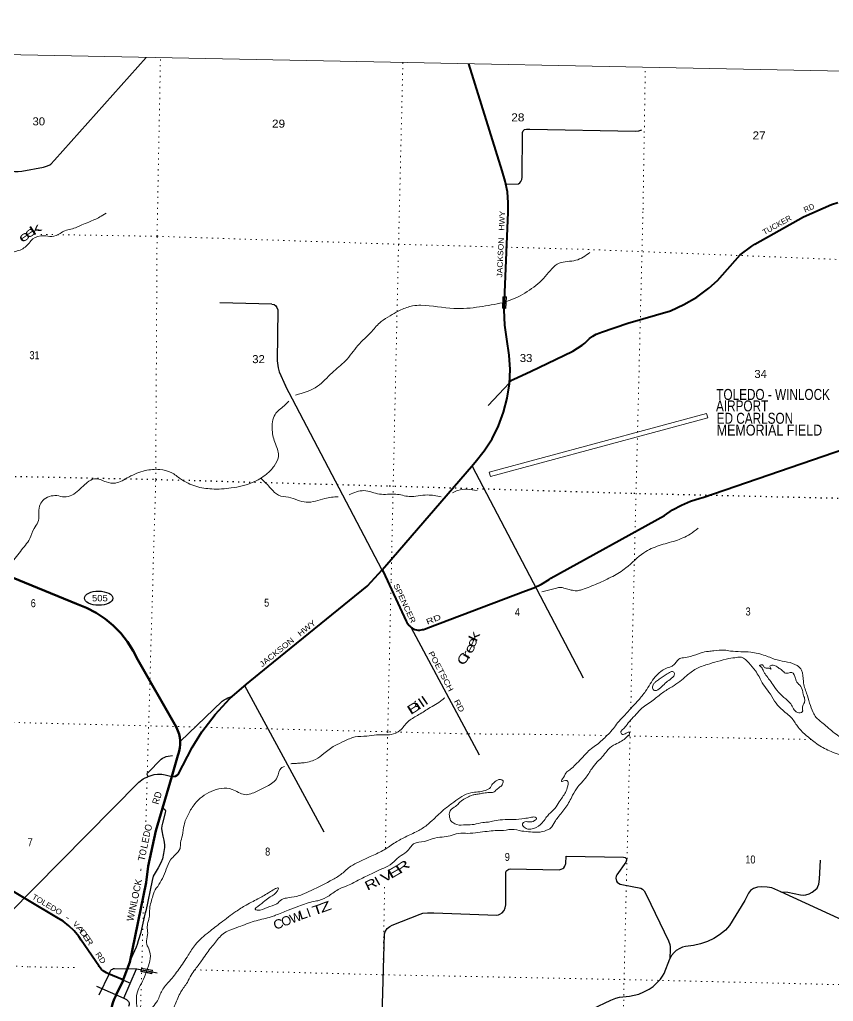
# Model space of a CAD drawing. Header units: feet. Extents: x -509309 to -252658, y -547785 to -360805.
# Drawn here: x -468957 to -451182, y -382261 to -360805 of the extents above; entities that cross this region are included whole.
import ezdxf
from ezdxf.enums import TextEntityAlignment as Align

# ---------------------------------------------------------------- set-up
doc = ezdxf.new("R2010")
doc.units = ezdxf.units.FT
doc.header["$LTSCALE"] = 80
doc.linetypes.add('DOTTED', pattern=[1.5, 0.3, -1.2])
for name, color, linetype, lineweight in [('17', 7, 'Continuous', 25), ('23', 7, 'Continuous', 70), ('26', 7, 'Continuous', 40), ('27', 7, 'Continuous', 13), ('29', 7, 'Continuous', 25), ('31', 7, 'Continuous', 13), ('36', 7, 'Continuous', 13), ('39', 7, 'Continuous', 13), ('4', 7, 'Continuous', 13), ('6', 7, 'DOTTED', 25), ('61', 7, 'Continuous', 13), ('7', 7, 'DOTTED', 13)]:
    doc.layers.add(name, color=color, linetype=linetype, lineweight=lineweight)
doc.layers.add('30', color=7, linetype='Continuous')
doc.layers.add('41', color=7, linetype='Continuous')

msp = doc.modelspace()

# ---------------------------------------------------------------- linework, layer by layer
at = {"layer": '17'}
msp.add_ellipse((-467230.71, -373449.87), major_axis=(-309.24, 1), ratio=0.500121, dxfattribs=at)
at = {"layer": '23'}
for points in [[(-465496.16, -376864.48), (-465488.54, -376840.63), (-465474.14, -376795.52), (-465458.44, -376720.83), (-465450.64, -376644.9), (-465450.82, -376568.58), (-465458.98, -376492.69), (-465475.02, -376418.07), (-465498.78, -376345.54), (-465529.98, -376275.89), (-465568.3, -376209.88), (-466378.81, -374797.81), (-466477.87, -374598.5), (-466603.12, -374400.2), (-466748.4, -374216.07), (-466912.14, -374048.14), (-467092.53, -373898.24), (-467287.61, -373768.03), (-467495.23, -373658.91), (-467713.11, -373572.1), (-469260.76, -372939.51), (-472899.65, -371452.15), (-473906.66, -371019.54)], [(-465636.33, -377344.32), (-465503.8, -376890.63), (-465496.16, -376864.48)], [(-466694.72, -381793.43), (-466685.29, -381767.86), (-466552.39, -381407.45), (-466194.93, -379664.91), (-466147.27, -379306.19), (-465984.05, -378534.65), (-465636.33, -377344.32)], [(-466955.08, -382455.37), (-466943.65, -382373.91), (-466923.76, -382294.1), (-466895.64, -382216.8), (-466859.6, -382142.86), (-466853.51, -382132.07), (-466706.18, -381817.86), (-466694.72, -381793.43)]]:
    msp.add_lwpolyline(points, dxfattribs=at)
at = {"layer": '26'}
for points in [[(-458375.39, -367113.75), (-458284.15, -365019.33), (-458282.44, -364805.62), (-458304.1, -364569.91), (-458350.28, -364337.75), (-458420.47, -364111.7), (-459147.35, -361773.95)], [(-458255.44, -368737.39), (-458251.31, -368727.98), (-458246.22, -368719.06), (-458240.23, -368710.71), (-458233.39, -368703.04), (-458225.79, -368696.13), (-458217.51, -368690.05), (-458215.39, -368688.81), (-458189.94, -368677.45), (-458165.39, -368665.94), (-457797.04, -368493.22), (-456873.87, -368050.13), (-456669.24, -367917.69), (-456612.97, -367875.63), (-456510.61, -367771.3), (-456438.53, -367722.18), (-456361.71, -367680.87), (-456281, -367647.82), (-456247.71, -367636.96), (-455673.75, -367440.59), (-454740.58, -367168.18), (-454445.56, -367033.44), (-454166.24, -366868.6), (-453905.69, -366675.47), (-453715.03, -366504.31), (-453216.11, -365942.33), (-452964.45, -365755.47), (-452900.62, -365714.23), (-451836.51, -365118.22), (-451220.4, -364843.58), (-451084.36, -364801.96)], [(-461035.7, -372827.08), (-460934.21, -372715.49), (-459089.69, -370568.4), (-459005.01, -370476.79), (-458808.19, -370229.92), (-458638.26, -369963.83), (-458497.07, -369681.44), (-458386.17, -369385.84), (-458306.78, -369080.26), (-458259.76, -368768.06), (-458245.64, -368452.65), (-458264.56, -368137.5), (-458316.68, -367790.11), (-458362.12, -367479.65), (-458376.78, -367145.56), (-458375.39, -367113.75)], [(-461035.7, -372827.08), (-461017.49, -372866.23), (-460512.98, -373950.6), (-460498.42, -373981.11), (-460480.74, -374009.92), (-460460.16, -374036.74), (-460436.88, -374061.25), (-460411.17, -374083.2), (-460383.3, -374102.34), (-460353.59, -374118.46), (-460322.35, -374131.39), (-460289.93, -374140.98), (-460256.69, -374147.13), (-460216.84, -374147.33), (-460157.85, -374137.59), (-460133.63, -374130.67), (-460094.55, -374118.55), (-460041.42, -374099.51), (-457906.13, -373285.83), (-457727.26, -373223.41), (-457555.89, -373142.63), (-457393.9, -373044.38), (-457352.23, -373015.16), (-454871.69, -371641.53), (-454693.34, -371517.78), (-454503.02, -371413.35), (-454302.84, -371329.38), (-454094.97, -371266.8), (-454032.82, -371252.6), (-447337.98, -368944.27)], [(-465636.33, -377344.32), (-465549.32, -377341.65), (-465491.18, -377304.78), (-465190.91, -376715.42), (-464977.41, -376368.43), (-464689.5, -375988.69), (-464363.48, -375641.12), (-464002.91, -375329.54), (-463525.25, -374944.37), (-461365.73, -373189.03), (-461357.33, -373180.72), (-461035.7, -372827.08)], [(-466694.72, -381793.43), (-466715.92, -381782.34), (-467015.99, -381656.1), (-467056.87, -381638.96), (-467095.74, -381617.65), (-467132.17, -381592.38), (-467165.76, -381563.45), (-467196.13, -381531.17), (-467222.97, -381495.89), (-467228.68, -381487.29), (-467613.88, -380920.82), (-467665.7, -380846.76), (-467767.96, -380723.46), (-467882.56, -380611.53), (-468008.23, -380512.18), (-468143.59, -380426.52), (-469377.62, -379692.8)]]:
    msp.add_lwpolyline(points, dxfattribs=at)
at = {"layer": '29'}
for p, q in [((-468195.26, -363877.96), (-466194.21, -361631.92)), ((-463445.79, -367023.54), (-464583.6, -366996.64)), ((-461034.99, -372839.62), (-463147.05, -368808.71)), ((-458257, -368740.05), (-458724.27, -369239.48)), ((-459069.63, -370562.4), (-456650.2, -375188.12)), ((-460410.67, -374083.55), (-458922.08, -376873.1)), ((-464045.36, -375361.36), (-462309.71, -378555.3)), ((-458245.65, -379362.26), (-457170.58, -379386.12)), ((-466209.16, -380309.72), (-466214.53, -380335.23)), ((-467004.75, -381660.83), (-467230.78, -382127.79)), ((-466884.11, -381544.25), (-466398.14, -381549.93)), ((-466683.03, -382192.08), (-466403.55, -381549.25)), ((-466688.91, -381794.87), (-466538.75, -381860.22))]:
    msp.add_line(p, q, dxfattribs=at)
for points in [[(-458330.21, -364400.89), (-458061.39, -364390.13), (-458032.19, -364373.44), (-458007.16, -364340.04), (-457990.47, -364298.3), (-457977.95, -364248.22), (-457973.78, -363271.52), (-457961.26, -363233.95), (-457927.89, -363208.91), (-457886.17, -363200.56), (-457811.07, -363196.38), (-455503.98, -363242.3), (-455428.88, -363233.95), (-455366.3, -363213.08)], [(-470190.02, -364252.03), (-470094.36, -364282.67), (-470047.43, -364294.14), (-469985.89, -364286.84), (-469926.44, -364269.1), (-469722.02, -364193.96), (-469543.66, -364136.58), (-469455.01, -364118.83), (-469330.89, -364105.28), (-469192.18, -364110.49), (-469062.85, -364127.18), (-468986.7, -364126.15), (-468908.49, -364118.83), (-468432.89, -364027.01), (-468347.36, -364001.98), (-468299.38, -363981.11), (-468274.35, -363960.22), (-468195.26, -363877.96)], [(-463445.79, -367023.54), (-463395.25, -367034.32), (-463357.7, -367059.37), (-463336.84, -367092.76), (-463320.16, -367147.02), (-463328.5, -368261.46), (-463307.64, -368415.9), (-463286.78, -368499.37), (-463147.05, -368808.71)], [(-465450.79, -376580.78), (-464532.41, -375700.08), (-464487.56, -375667.73), (-464448.97, -375645.81), (-464412.46, -375630.16), (-464306.23, -375591.65)], [(-466153.25, -377343.71), (-466165.14, -377320.49), (-466169.13, -377303.35), (-466168.5, -377287.45), (-466163.41, -377273.47), (-466156.54, -377264.4), (-465865.42, -376968.63)], [(-465865.42, -376968.63), (-465833.62, -376947.64), (-465798.16, -376928.86), (-465754.35, -376912.16), (-465710.54, -376899.64), (-465616.55, -376884.79)], [(-469195.11, -380351.49), (-466356.46, -377467.51), (-466255.76, -377395.69), (-466153.25, -377343.71)], [(-466153.25, -377343.71), (-466016.27, -377305.3), (-465943.53, -377297.31), (-465848.49, -377299.08), (-465776.92, -377308.82), (-465636.33, -377344.32)], [(-465831.08, -378029.84), (-465780.92, -378072.05), (-465773.62, -378096.05), (-465780.92, -378143.01), (-465835.16, -378364.24), (-465850.81, -378427.89), (-465856.02, -378485.29), (-465852.89, -378532.25), (-465826.82, -378652.26), (-465811.17, -378736.78), (-465794.48, -378841.13), (-465793.44, -378898.53), (-465812.21, -379030.02), (-465839.33, -379148.98), (-465872.71, -379234.55), (-465931.12, -379341), (-466018.74, -379487.09), (-466038.56, -379525.7), (-466060.46, -379616.49), (-466202.31, -380288.53)], [(-457170.58, -379386.12), (-457129.14, -379374.52), (-457093.17, -379360.41), (-457070.73, -379341.13), (-457049.87, -379303.56), (-457029.01, -379249.3), (-457020.67, -379090.69), (-455764.88, -379111.56), (-455731.5, -379119.91), (-455717.93, -379133.47), (-455702.3, -379149.12), (-455702.3, -379178.34), (-455714.81, -379220.08), (-455910.9, -379495.57), (-455926.53, -379527.92), (-455931.76, -379570.7), (-455919.24, -379637.49), (-455903.59, -379657.31), (-455873.35, -379679.23), (-455838.92, -379699.05), (-455806.6, -379708.45), (-455389.39, -379787.75), (-455348.7, -379809.66), (-455318.47, -379842.02), (-455264.23, -379938.02), (-454784.44, -380935.62), (-454756.27, -381018.05), (-454747.93, -381070.23), (-454746.89, -381115.1), (-454756.29, -381331.14)], [(-452333.36, -379867.11), (-452179, -379875.45), (-451903.65, -379933.89), (-451840.01, -379937.02), (-451782.66, -379929.72), (-451712.77, -379907.8), (-451644.98, -379871.28), (-451577.17, -379822.23), (-451539.62, -379786.75), (-451519.82, -379754.41), (-451502.08, -379703.27), (-451482.27, -379591.62), (-451461.41, -379178.39)], [(-460966.21, -382999.08), (-461009.73, -382788.37), (-461034.76, -382579.67), (-460984.7, -380784.82), (-460964.87, -380725.34), (-460926.29, -380667.95), (-460873.08, -380625.16), (-460817.81, -380592.81), (-460209.72, -380353.84), (-460150.28, -380334.02), (-460049.1, -380324.63), (-459908.3, -380325.67), (-458531.51, -380375.76), (-458496.04, -380371.58), (-458464.75, -380359.06), (-458414.69, -380325.67), (-458372.97, -380275.58), (-458347.94, -380217.15), (-458335.42, -380152.44), (-458339.6, -379440.77), (-458330.2, -379416.76), (-458314.56, -379399.03), (-458273.87, -379372.94), (-458245.65, -379362.26)], [(-452333.36, -379867.11), (-452528.4, -379782.58), (-452627.48, -379762.74), (-452745.35, -379757.53), (-452842.34, -379769.01), (-452924.75, -379795.1), (-452990.45, -379837.88), (-453033.22, -379895.28), (-453116.66, -380058.06), (-453454.6, -380600.69), (-453538.04, -380705.02), (-453667.38, -380809.39), (-453790.45, -380884.51), (-453930.22, -380955.48), (-454082.49, -381003.47), (-454238.95, -381038.96), (-454410, -381059.83), (-454479.87, -381079.65), (-454539.34, -381105.75), (-454613.38, -381150.6), (-454660.33, -381193.4), (-454714.57, -381256.01), (-454756.29, -381331.14)], [(-448427.36, -380289.75), (-449145.91, -380426.43), (-449738.34, -380526.61), (-450213.96, -380568.35), (-450424.64, -380582.96), (-450672.88, -380568.35), (-450837.68, -380532.87), (-450981.61, -380484.87), (-452333.36, -379867.11)], [(-466543.45, -381371.95), (-466406.74, -381071.17), (-466382.75, -381009.61), (-466357.72, -380930.3), (-466302.44, -380745.59), (-466202.31, -380288.53)], [(-456441.8, -382422.63), (-456045.45, -382234.79), (-455935.94, -382189.92), (-455853.53, -382172.18), (-455636.59, -382151.31), (-455531.24, -382129.4), (-455432.15, -382101.22), (-455322.64, -382056.35), (-455202.69, -381996.87), (-455116.12, -381933.22), (-455052.5, -381871.65), (-454957.58, -381774.6), (-454913.78, -381714.08), (-454881.44, -381650.43), (-454756.29, -381331.14)], [(-467004.75, -381660.83), (-466963.25, -381577.83), (-466948.65, -381563.22), (-466931.96, -381554.87), (-466909.01, -381546.53), (-466884.11, -381544.25)], [(-466395.89, -381552.13), (-466398.14, -381549.93), (-466060.4, -381614.5), (-465954.42, -381634.76)], [(-467276.9, -381926.97), (-467159, -381979.49), (-466682.82, -382191.59)], [(-466682.82, -382191.59), (-466623.22, -382222.73), (-466598.19, -382239.43), (-466579.41, -382264.47), (-466566.89, -382295.78), (-466566.89, -382329.17), (-466582.64, -382377.21)]]:
    msp.add_lwpolyline(points, dxfattribs=at)
at = {"layer": '31'}
for p, q in [((-466298.36, -381536.24), (-466052.67, -381582.43)), ((-466052.67, -381582.43), (-466066.52, -381656.14))]:
    msp.add_line(p, q, dxfattribs=at)
msp.add_lwpolyline([(-466066.52, -381656.14), (-466312.22, -381609.95), (-466298.36, -381536.24)], dxfattribs=at)
msp.add_lwpolyline([(-466062.01, -381588.81), (-466291.97, -381545.58), (-466302.87, -381603.56), (-466072.9, -381646.79)], close=True, dxfattribs=at)
at = {"layer": '36'}
for p, q in [((-458700, -370695.05), (-453952, -369411.05)), ((-453952, -369411.05), (-453925.89, -369507.58)), ((-458673.89, -370791.58), (-453925.89, -369507.58)), ((-458673.89, -370791.58), (-458700, -370695.05))]:
    msp.add_line(p, q, dxfattribs=at)
at = {"layer": '39'}
for p, q in [((-457548.45, -373311.33), (-457231.05, -373227.84)), ((-455060.5, -375265.43), (-455060.16, -375265.22))]:
    msp.add_line(p, q, dxfattribs=at)
for points in [[(-471150.65, -369319.73), (-471059.7, -369285.05), (-471055.68, -369256.94), (-470983.42, -369156.6), (-471033.57, -369042.12), (-471025.52, -368875.47), (-471007.45, -368787.14), (-470927.16, -368688.81), (-470965.27, -368524.15), (-470929.12, -368343.47), (-471009.36, -368170.74), (-471081.58, -368028.13), (-470890.93, -367945.94), (-470768.5, -367825.56), (-470802.58, -367608.69), (-470678.14, -367470.24), (-470541.67, -367400.06), (-470465.4, -367263.58), (-470429.24, -367056.8), (-470381.04, -366789.79), (-470310.78, -366619.18), (-470144.2, -366482.76), (-469969.6, -366422.65), (-469752.87, -366384.65), (-469606.37, -366334.56), (-469471.91, -366262.37), (-469415.71, -366162.02), (-469287.25, -365987.43), (-469200.95, -365919.22), (-468946.08, -365841.09), (-468749.4, -365686.63), (-468667.11, -365596.33), (-468430.3, -365528.23), (-468257.72, -365544.42), (-468073.09, -365478.29), (-467968.73, -365418.13), (-467836.28, -365382.08), (-467707.85, -365340), (-467601.48, -365291.89), (-467444.95, -365227.75), (-467208.13, -365117.49), (-467069.66, -365033.25)], [(-458403.04, -366992.01), (-458245.46, -366938.88), (-457818.84, -366716.27), (-457477.65, -366419.35), (-457172.58, -366126.42), (-456805.34, -366064.44), (-456504.31, -365893.98)], [(-462932.94, -369010.63), (-462450.72, -368817.23), (-462133.61, -368522.3), (-461838.58, -368261.49), (-461569.62, -367930.39), (-461264.55, -367617.38), (-461061.84, -367404.69), (-460867.17, -367280.34), (-460686.54, -367174.06), (-460628.34, -367148), (-460373.48, -367059.83), (-460190.86, -367047.91), (-459470.45, -367118.69), (-458908.56, -367082.94), (-458403.04, -366992.01)], [(-469346.38, -372862.05), (-469177.9, -372715.74), (-468941.06, -372426.77), (-468738.33, -372147.83), (-468641.98, -371923.02), (-468559.68, -371790.56), (-468523.51, -371437.21), (-468449.24, -371314.78), (-468144.2, -371208.58), (-467985.67, -371236.8), (-467662.56, -371090.46), (-467483.94, -370921.92), (-467321.38, -370839.72), (-467064.53, -370908.16), (-466861.85, -370932.4), (-466574.87, -370802.09), (-466215.64, -370661.79), (-465898.57, -370635.92), (-465645.73, -370704.36), (-465441.06, -370841.03), (-465105.96, -371003.9), (-464758.81, -371062.37), (-464333.37, -371040.59), (-463869.8, -370920.44), (-463564.75, -370739.95), (-463398.16, -370561.37), (-463303.81, -370356.64), (-463315.83, -370228.13), (-463372, -370079.51), (-463440.18, -369774.27), (-463377.92, -369432.98), (-463179.23, -369244.39), (-463078.23, -369141.56)], [(-463687.88, -370828.24), (-463462.45, -371057.26), (-463303.94, -371197.92), (-463085.21, -371244.25), (-462697.93, -371352.94), (-462288.54, -371268.9), (-461997, -371231.06)], [(-461759.24, -371189.92), (-461435.65, -371098.84), (-461094.52, -371175.37), (-460743.34, -371175.62), (-460448.36, -371226.02), (-460051.02, -371194.17), (-459751.19, -371233.14)], [(-459500.63, -371148.52), (-459386.77, -371094.25), (-458965.36, -371096.55)], [(-456664.95, -373261.64), (-456334, -373131.05), (-456003, -372972.05), (-455715, -372789.05), (-455320, -372456.05), (-454990, -372300.05), (-454632, -372194.05), (-454312, -372049.05), (-454136, -371920.05)], [(-442336.9, -372695.49), (-442414.2, -372711.3), (-442620.74, -372915.05), (-442701.03, -373021.41), (-442777.29, -373063.52), (-442885.66, -373105.61), (-442951.9, -373215.99), (-443026.16, -373308.3), (-443100.43, -373416.67), (-443160.65, -373519.03), (-443236.92, -373659.52), (-443269.05, -373751.86), (-443329.27, -373906.42), (-443373.44, -374034.89), (-443441.7, -374251.69), (-443485.86, -374337.99), (-443616.32, -374478.45), (-443688.57, -374538.63), (-443694.6, -374544.65), (-443784.91, -374634.94), (-443843.12, -374713.21), (-443903.35, -374877.81), (-443953.54, -375032.37), (-443989.67, -375126.72), (-444059.92, -375225.05), (-444128.17, -375323.39), (-444244.58, -375457.83), (-444286.73, -375542.13), (-444363.01, -375652.51), (-444447.3, -375700.63), (-444499.46, -375640.36), (-444425.2, -375513.92), (-444437.23, -375489.82), (-444716.17, -375477.58), (-444910.82, -375503.54), (-445187.76, -375531.46), (-445372.38, -375569.48), (-445593.13, -375589.4), (-445807.85, -375609.33), (-445968.39, -375587.13), (-446144.97, -375530.79), (-446498.15, -375448.22), (-446895.47, -375391.72), (-447172.4, -375365.43), (-447431.26, -375339.14), (-447633.94, -375284.79), (-447888.79, -375246.46), (-447983.1, -375220.29), (-448117.55, -375234.25), (-448360.38, -375332.47), (-448450.69, -375390.63), (-448771.8, -375555.05), (-449056.77, -375653.23), (-449371.84, -375761.43), (-449500.29, -375825.59), (-449614.68, -375897.8), (-449646.81, -376016.24), (-449652.85, -376162.8), (-449682.97, -376317.38), (-449815.44, -376467.88), (-450026.17, -376586.19), (-450281.03, -376648.26), (-450497.76, -376644.09), (-450746.59, -376601.75), (-451053.6, -376469.02), (-451318.46, -376262.03), (-451432.83, -376163.56), (-451563.25, -376049.03), (-451621.43, -375950.6), (-451767.86, -375526.85), (-451838.05, -375271.8), (-451878.15, -375020.8), (-451972.45, -374924.36), (-452409.9, -374799.56), (-452668.76, -374705.01), (-452985.81, -374630.5), (-453427.29, -374604.09), (-453569.76, -374583.91), (-453790.51, -374597.81), (-453912.92, -374611.78), (-454073.46, -374643.79), (-454300.24, -374721.94), (-454456.77, -374749.94), (-454559.12, -374784), (-454597.25, -374822.12), (-454651.44, -374892.36), (-454725.7, -374942.5), (-454844.1, -374984.59), (-454950.47, -375052.78), (-455076.91, -375167.13), (-455181.29, -375321.66), (-455285.66, -375484.23), (-455440.21, -375678.88), (-455558.63, -375803.28), (-455733.24, -375995.91), (-455895.82, -376176.5), (-455986.14, -376298.91)], [(-456664.95, -373261.64), (-456706, -373271.05), (-456789, -373288.05), (-456857, -373282.05), (-456909, -373271.05), (-456952, -373258.05), (-457011, -373242.05), (-457067, -373227.05), (-457107, -373219.05), (-457144, -373215.05), (-457187, -373218.05), (-457231.05, -373227.84)], [(-465935.98, -384043.27), (-465932.66, -383728.94), (-465910.55, -383502.07), (-465882.41, -383186.86), (-465852.28, -382990.11), (-465834.2, -382831.51), (-465707.73, -382580.62), (-465559.2, -382327.74), (-465434.74, -382054.76), (-465294.23, -381846.04), (-465211.93, -381689.49), (-465119.6, -381557.04), (-464965.05, -381346.32), (-464862.69, -381197.82), (-464678.03, -380965.04), (-464485.35, -380766.4), (-464320.79, -380688.21), (-464128.13, -380618.07), (-463788.98, -380497.84), (-463463.87, -380413.74), (-463369.55, -380379.67), (-463092.6, -380267.43), (-462859.81, -380181.25), (-462532.69, -380079.08), (-462418.31, -380055.07), (-462199.56, -379952.82), (-461968.76, -379802.4), (-461792.15, -379730.24), (-461531.26, -379597.9), (-461272.37, -379471.59), (-461093.76, -379385.38), (-460911.13, -379307.2), (-460736.52, -379164.77), (-460666.28, -379104.58), (-460507.73, -378992.26), (-460423.43, -378897.95), (-460351.18, -378819.69), (-460116.38, -378767.66), (-459943.79, -378707.54), (-459727.06, -378669.54), (-459554.47, -378641.56), (-459373.86, -378593.49), (-459169.17, -378589.62), (-458946.42, -378571.71), (-458743.74, -378545.75), (-458573.16, -378529.8), (-458326.33, -378517.93), (-458209.94, -378501.95), (-457989.2, -378538.25), (-457796.56, -378556.45), (-457634.01, -378566.6), (-457449.39, -378522.56), (-457359.08, -378474.44), (-457268.75, -378339.98), (-457198.5, -378241.64), (-457025.89, -378018.89), (-456877.35, -377757.98), (-456760.93, -377569.33), (-456598.36, -377384.72), (-456459.86, -377176), (-456339.43, -377027.51), (-456229.05, -376917.15), (-456130.7, -376790.73), (-455986.19, -376664.34), (-455837.68, -376590.15), (-455727.3, -376513.93), (-455671.1, -376457.75), (-455634.97, -376403.57), (-455645, -376379.46), (-455731.3, -376415.55), (-455807.56, -376417.5), (-455825.61, -376383.35), (-455785.47, -376323.15), (-455711.2, -376236.86), (-455610.85, -376116.46), (-455492.43, -375986.04), (-455365.99, -375855.62), (-455117.13, -375675.09), (-454912.41, -375516.61), (-454705.7, -375384.24), (-454537.12, -375271.92), (-454390.61, -375147.54), (-454179.87, -374995.09), (-453935.04, -374896.88), (-453718.3, -374834.79), (-453463.43, -374768.71), (-453292.86, -374744.73), (-453192.52, -374740.79), (-453029.99, -374863.38), (-452883.53, -375038.16)], [(-455066, -375280.05), (-454984.62, -375216.39), (-454902.33, -375162.24), (-454816.03, -375106.08), (-454743.79, -375065.98), (-454693.62, -375051.96), (-454655.49, -375096.15), (-454669.55, -375154.37), (-454721.73, -375204.53), (-454828.1, -375286.78), (-454932.47, -375381.07), (-455046.86, -375465.32), (-455093.02, -375467.3), (-455131.14, -375409.04), (-455109.05, -375324.73), (-455065.7, -375279.91)], [(-452883.53, -375038.16), (-452805.28, -375164.71), (-452708.99, -375341.47), (-452588.61, -375500.17), (-452466.23, -375701.04), (-452325.78, -375865.78), (-452083, -376080.79), (-451948.57, -376271.62), (-451765.99, -376454.46), (-451511.16, -376653.42), (-451232.25, -376802.19), (-450875.07, -376910.87), (-450738.61, -376937.06), (-450487.77, -376959.33), (-450319.21, -376981.53), (-450174.73, -377037.85), (-449929.92, -377106.29), (-449604.84, -377154.7), (-449325.9, -377120.77), (-449227.56, -377070.64), (-449075.04, -377028.58), (-448924.53, -376986.52), (-448896.42, -376932.33), (-448928.52, -376825.89), (-448842.21, -376689.42), (-448707.73, -376540.94), (-448635.48, -376474.73), (-448424.77, -376472.87), (-448113.73, -376507.22), (-447802.69, -376555.63), (-447610.06, -376611.98), (-447441.5, -376690.4), (-447335.16, -376784.85), (-447158.59, -376947.6), (-447100.42, -377098.23), (-447060.31, -377254.87), (-446957.99, -377401.51), (-446865.69, -377479.88), (-446819.55, -377578.3), (-446787.46, -377678.71), (-446677.1, -377749.06), (-446422.25, -377787.39), (-446241.64, -377813.62), (-446053.01, -377831.82), (-445848.33, -377868.11), (-445683.78, -377864.21), (-445549.31, -377794.03), (-445585.43, -377757.86), (-445796.14, -377783.81), (-446012.87, -377767.6), (-446195.46, -377647), (-445970.71, -377637.12), (-445713.85, -377665.41), (-445314.51, -377715.89), (-445073.7, -377665.86), (-444873.02, -377609.78), (-444758.63, -377579.74), (-444636.22, -377601.91), (-444529.86, -377583.92), (-444347.26, -377652.31), (-444084.38, -377688.64), (-443905.77, -377638.57), (-443791.38, -377564.36), (-443789.36, -377518.18), (-444002.08, -377562.2), (-444192.73, -377572.11), (-444479.68, -377507.66), (-444453.58, -377427.36), (-444349.22, -377337.08), (-444076.27, -377138.5), (-443889.61, -376959.93), (-443827.39, -376859.59), (-443829.37, -376656.79), (-443720.98, -376520.34), (-443620.64, -376456.16), (-443454.06, -376343.84), (-443309.56, -376281.69), (-443155.04, -376275.78), (-443046.69, -376303.96), (-442932.3, -376322.11), (-442908.23, -376388.39), (-442809.9, -376362.36), (-442679.45, -376278.12), (-442549, -376211.95), (-442506.86, -376193.91), (-442403.84, -376160.5)], [(-452791.2, -374929.8), (-452781.17, -374911.74), (-452714.94, -374919.82), (-452698.89, -374947.94), (-452646.72, -374978.09), (-452588.53, -374980.14), (-452544.38, -375000.25), (-452566.45, -374942.01), (-452500.22, -374915.95), (-452383.84, -374970.25), (-452305.59, -375024.51), (-452225.33, -375088.82), (-452167.13, -375084.85), (-452092.88, -375074.86), (-452008.61, -375203.42), (-451986.55, -375267.68), (-451940.4, -375325.94), (-451864.17, -375442.45), (-451840.1, -375544.87), (-451810.01, -375647.29), (-451816.05, -375731.61), (-451856.2, -375825.95), (-451860.23, -375936.38), (-451966.59, -375946.34), (-452113.05, -375759.51), (-452261.53, -375618.86), (-452381.91, -375500.31), (-452502.29, -375339.6), (-452596.59, -375209.03), (-452674.84, -375102.56), (-452706.94, -375042.3), (-452753.08, -374957.94), (-452801.23, -374923.77)], [(-462780, -377048.2), (-462775, -377048.05), (-462495, -376972.05), (-462312, -376847.05), (-462076, -376675.05), (-461865, -376574.05), (-461629, -376481.05), (-461374, -376465.05), (-461161, -376434.05), (-460840, -376430.05), (-460649, -376339.05), (-460477, -376151.05), (-460267, -376012.05), (-460024, -375863.05), (-459729, -375674.05), (-459672.08, -375626.03)], [(-455986.14, -376298.91), (-456096.53, -376419.31), (-456204.91, -376525.64), (-456313.29, -376621.94), (-456556.13, -376812.52), (-456688.6, -376961), (-456817.05, -377087.41), (-456921.41, -377187.73), (-457001.69, -377245.9), (-457079.97, -377368.32), (-457122.13, -377452.62), (-457001.72, -377436.64), (-456983.68, -377553.11), (-457035.87, -377693.62), (-457168.35, -377900.33), (-457266.7, -378044.83), (-457395.15, -378173.24), (-457461.39, -378251.5), (-457539.67, -378359.86), (-457728.32, -378482.21), (-457852.74, -378496.18), (-457937.01, -378453.95), (-457973.13, -378413.77), (-457949.04, -378349.54), (-457828.63, -378339.58), (-457712.24, -378311.55), (-457666.08, -378259.38), (-457696.17, -378237.28), (-457800.52, -378245.23), (-457928.96, -378263.22), (-458173.78, -378287.14), (-458412.59, -378290.99), (-458595.2, -378316.96), (-458713.61, -378342.98), (-458836.02, -378352.93), (-459030.68, -378392.95), (-459209.28, -378402.87), (-459407.95, -378398.71), (-459496.24, -378354.48), (-459542.38, -378308.26), (-459556.43, -378270.11), (-459568.45, -378139.59), (-459520.27, -378059.31), (-459411.9, -377981.08), (-459345.66, -377914.87), (-459283.45, -377862.71), (-459169.05, -377800.55), (-459088.78, -377760.45), (-459016.53, -377742.43), (-458918.2, -377728.44), (-458821.87, -377708.43), (-458697.45, -377698.48), (-458609.16, -377690.51), (-458536.9, -377632.33), (-458498.77, -377600.23), (-458434.55, -377548.07), (-458408.45, -377507.94), (-458398.41, -377439.68), (-458454.6, -377413.54), (-458570.99, -377459.63), (-458641.24, -377525.84), (-458675.36, -377586.05), (-458783.74, -377650.23), (-458948.29, -377684.25), (-459100.81, -377702.21), (-459297.48, -377782.39), (-459472.09, -377904.74), (-459660.74, -378049.17), (-459801.23, -378171.55), (-459911.62, -378275.88), (-460064.15, -378412.31), (-460264.84, -378538.66), (-460535.77, -378670.99), (-460778.61, -378807.35), (-461023.46, -378965.79), (-461298.4, -379098.12), (-461541.23, -379212.39), (-461723.86, -379308.64), (-461916.53, -379469.13), (-462113.21, -379597.5), (-462588.85, -379838.1), (-462785.52, -379926.31), (-462901.92, -379966.38), (-463130.69, -380002.37), (-463227.02, -380034.42), (-463341.42, -380128.71), (-463548.12, -380208.88), (-463768.87, -380264.94), (-463813.02, -380248.85), (-463754.81, -380186.65), (-463481.87, -379976.02), (-463325.32, -379847.63), (-463305.24, -379793.43), (-463479.84, -379861.57), (-463722.68, -380005.97), (-464005.65, -380156.35), (-464236.45, -380298.75)], [(-463170.17, -377127.77), (-463244.64, -377161.21), (-463330.96, -377363.94), (-463553.74, -377558.54), (-463780.52, -377672.83), (-464039.4, -377742.92), (-464314.31, -377628.28), (-464775.86, -377674.14), (-465127.08, -377940.93), (-465271.6, -378167.72), (-465365.96, -378410.6), (-465402.11, -378629.43), (-465442.27, -378798.06), (-465454.33, -378918.52), (-465560.71, -379061), (-465661.06, -379169.35), (-465753.4, -379372.08), (-465839.72, -379572.8), (-465939.75, -379751.51)], [(-463035.74, -377072.15), (-463010, -377066.05), (-462954, -377062.05), (-462863, -377057.05), (-462775, -377048.05)], [(-466158.84, -380535.74), (-466133, -380455.05), (-466115, -380233.05), (-466046, -379953.05), (-465973, -379786.05), (-465939.75, -379751.51)], [(-464236.45, -380298.75), (-464557.56, -380537.46), (-464822.48, -380746.08), (-465119.52, -381020.95), (-465274.08, -381253.75), (-465480.82, -381560.8), (-465681.53, -381817.66), (-465846.11, -382022.35), (-465948.49, -382247.15), (-466044.84, -382383.62), (-466125.14, -382638.55), (-466121.17, -382891.54), (-466117.19, -383122.45), (-466159.37, -383357.33), (-466195.52, -383550.06), (-466233.67, -383720.7), (-466298.23, -383905.11)], [(-466158.84, -380535.74), (-466168.99, -380660.81), (-466160.99, -380803.37), (-466189.11, -380980.04), (-466136.95, -381110.59), (-466104.88, -381327.46), (-466163.11, -381540.24), (-466172.11, -381564.86)], [(-466172.11, -381564.86), (-466231.36, -381726.92), (-466321.7, -381915.6), (-466397.98, -382104.28), (-466406.03, -382256.87), (-466369.94, -382441.61), (-466265.6, -382536.06), (-466225.47, -382556.16), (-466123.72, -382603.01)]]:
    msp.add_spline(points, degree=3, dxfattribs=at)
at = {"layer": '4'}
msp.add_lwpolyline([(-505285.47, -360804.75), (-473709.75, -361478.07), (-442133.15, -362107.95), (-410555.71, -362694.39), (-378977.49, -363237.41), (-347398.54, -363736.98), (-315818.95, -364193.12), (-284238.76, -364605.82), (-252658.03, -364975.08), (-254669.8, -547785.08), (-286501.98, -547412.88), (-318333.63, -546996.89), (-350164.67, -546537.13), (-381995.06, -546033.57), (-413824.72, -545486.23), (-445653.6, -544895.12), (-477481.62, -544260.22), (-509308.75, -543581.54)], close=True, dxfattribs=at)
msp.add_lwpolyline([(-505285.47, -360804.75), (-473709.75, -361478.07), (-442133.15, -362107.95), (-410555.71, -362694.39), (-378977.49, -363237.41), (-347398.54, -363736.98), (-315818.95, -364193.12), (-284238.76, -364605.82), (-252658.03, -364975.08), (-254669.8, -547785.08), (-286501.98, -547412.88), (-318333.63, -546996.89), (-350164.67, -546537.13), (-381995.06, -546033.57), (-413824.72, -545486.23), (-445653.6, -544895.12), (-477481.62, -544260.22), (-509308.75, -543581.54)], close=True, dxfattribs=at)
at = {"layer": '6'}
msp.add_lwpolyline([(-473901.43, -370766.34), (-471216.44, -370740.61), (-465984.89, -370852.7), (-460883.78, -370996.82), (-455539.86, -371157.18), (-450193.93, -371283.4), (-444908.2, -371425.65), (-442313.4, -371467.23)], dxfattribs=at)
at = {"layer": '61'}
for p, q in [((-458324.44, -366865.89), (-458335.7, -367115.64)), ((-458335.7, -367115.64), (-458410.63, -367112.26))]:
    msp.add_line(p, q, dxfattribs=at)
msp.add_lwpolyline([(-458410.63, -367112.26), (-458399.36, -366862.51), (-458324.44, -366865.89)], dxfattribs=at)
msp.add_lwpolyline([(-458332.79, -366873.52), (-458391.72, -366870.86), (-458402.27, -367104.62), (-458343.33, -367107.28)], close=True, dxfattribs=at)
at = {"layer": '7'}
for p, q in [((-455608.46, -375858.21), (-455462.66, -369929.23)), ((-451667.69, -376537.57), (-455673.4, -376460.32)), ((-466291.47, -381539.74), (-466241.28, -379790.3)), ((-466323.51, -382739.09), (-466293.48, -381614.87))]:
    msp.add_line(p, q, dxfattribs=at)
for points in [[(-466199.52, -378334.48), (-465984.89, -370852.7), (-465955.99, -365540.01), (-465881.49, -361638.27)], [(-460586, -361745.14), (-460680.3, -365714.37), (-460843.94, -373089.77)], [(-455460.13, -369826.19), (-455340.25, -364951.12), (-455290.17, -361850.77)], [(-468495.74, -365499.5), (-465955.99, -365540.01), (-460680.3, -365714.37), (-458601.89, -365770.88)], [(-458340.92, -365777.97), (-456662.83, -365823.6), (-448405.15, -366152.65), (-444752.9, -366259.61), (-442211.62, -366182.32)], [(-460843.94, -373089.77), (-460916.71, -376369.75), (-460967.49, -378934.11)], [(-456128.57, -376451.55), (-457324.65, -376428.48), (-459172.86, -376415.14), (-460916.71, -376369.75), (-469094, -376166.05), (-471351.7, -376059.25), (-474010.45, -376049.28)], [(-456362.42, -407565.21), (-456267.11, -402970.7), (-456095.73, -397660.12), (-455996.6, -392385.62), (-455851.31, -387048.92), (-455754.19, -381784.46), (-455614.93, -376121.28)], [(-460983.88, -379762.37), (-461021.86, -381680.38), (-461118.99, -386964.91), (-461230.16, -392273.53), (-461351.38, -397638.37), (-461484.61, -402854.61), (-461590.25, -407460.9)], [(-474119.49, -381333.05), (-471428.76, -381363.88), (-468745.77, -381508.32), (-467699, -381522.75)], [(-465130.79, -381572.6), (-461021.86, -381680.38), (-455754.19, -381784.46), (-450498.56, -381908.61), (-442512.95, -381818.4)]]:
    msp.add_lwpolyline(points, dxfattribs=at)

# ---------------------------------------------------------------- texts
at = {"layer": '17', "width": 1.1}
msp.add_text('505', height=140, dxfattribs=at).set_placement((-467204.67, -373518.18), align=Align.CENTER)
at = {"layer": '17'}
for s, rotation, width, p in [('R', 73.889, 0.95, (-465904.81, -377903.72)), ('D', 73.35, 0.95, (-465864.19, -377769.03)), ('O', 72.644, 0.95, (-466075.59, -378485.74)), ('E', 77.492, 0.95, (-466135.93, -378752.82)), ('L', 76.714, 1.05, (-466161.39, -378878.06)), ('T', 76.855, 1.1, (-466217, -379145.89)), ('O', 75.855, 0.85, (-466192.65, -379020.01))]:
    msp.add_text(s, height=150, rotation=rotation, dxfattribs=dict(at, width=width)).set_placement(p, align=Align.CENTER)
at = {"layer": '17', "width": 0.9}
msp.add_text('D', height=150, rotation=75.983, dxfattribs=at).set_placement((-466124.04, -378681.67))
at = {"layer": '17'}
for s, rotation, p in [('-', 82.432, (-466252.23, -379395.7)), ('WINLOCK', 77.907, (-466378.6, -380064.32))]:
    msp.add_text(s, height=150, rotation=rotation, dxfattribs=at).set_placement(p, align=Align.CENTER)
at = {"layer": '27'}
msp.add_text('RD', height=120, rotation=24.026, dxfattribs=at).set_placement((-451799.35, -365025.02))
for s, rotation, width, p in [('JACKSON   HWY', 87.506, 1.15, (-458416.22, -366442.68)), ('TUCKER', 29.253, 1.05, (-452687.76, -365514.77)), ('SPENCER  ', 294.86, 1.2, (-460796.39, -373165.27)), ('JACKSON   HWY', 38.882, 1.2, (-463659.27, -374962.52)), ('  RD', 20.86, 1.45, (-460173.6, -374074.36)), ('TOLEDO', 329.265, 1.1, (-468699.28, -380011.23)), ('-', 325.173, 1.75, (-467979.34, -380449.62)), ('RD', 304.216, 1.15, (-467311.88, -381232.51))]:
    msp.add_text(s, height=120, rotation=rotation, dxfattribs=dict(at, width=width)).set_placement(p)
msp.add_text('V', height=120, rotation=315.675, dxfattribs=at).set_placement((-467767.75, -380620.1), align=Align.CENTER)
for s, rotation, width, p in [('A', 309.671, 1.65, (-467679.74, -380720.18)), ('D', 309.671, 1.5, (-467605.51, -380809.67)), ('E', 304.981, 1.5, (-467541.83, -380901.69)), ('R', 304.216, 1.35, (-467480.86, -380991.96))]:
    msp.add_text(s, height=120, rotation=rotation, dxfattribs=dict(at, width=width)).set_placement(p, align=Align.CENTER)
at = {"layer": '30', "width": 1.25}
msp.add_text('POETSCH    RD', height=120, rotation=297.95, dxfattribs=at).set_placement((-460032.88, -374647.48))
at = {"layer": '36'}
for s, width, p in [('TOLEDO - WINLOCK', 0.8, (-453739.7, -369116.54)), ('AIRPORT', 0.8, (-453746.13, -369367.15)), ('ED CARLSON', 0.8, (-453730.47, -369637.41)), ('MEMORIAL FIELD', 0.85, (-453730.47, -369895.93))]:
    msp.add_text(s, height=240, dxfattribs=dict(at, width=width)).set_placement(p)
at = {"layer": '41'}
for s, rotation, width, p in [('e', 34.103, 1.6, (-468781.05, -365598.47)), ('k', 33.631, 1.8, (-468657.76, -365532.72)), ('e', 34.114, 1.6, (-468905.52, -365688.68)), ('k', 64.979, 1.5, (-458979.35, -374414.4)), ('e', 65.396, 1.3, (-459028.78, -374543.02)), ('r', 59.084, 1.7, (-459153.88, -374801.4)), ('e', 61.837, 1.45, (-459088.86, -374682.8)), ('C', 56.676, 1.4, (-459259.82, -374939.6)), ('B', 32.05, 1.65, (-460420.51, -376007.93)), ('i', 33.651, 1.45, (-460241.69, -375895.12)), ('l', 34.301, 1.4, (-460161.09, -375842.35)), ('l', 34.203, 1.4, (-460084.97, -375791.01)), ('E', 30.261, 1.65, (-460850.2, -379590.65)), ('R', 36.345, 1.6, (-460656.41, -379489.15)), ('I', 29.819, 1.25, (-461134.24, -379741.56)), ('V', 29.885, 1.45, (-461004.9, -379673.18)), ('R', 26.008, 1.35, (-461359.92, -379845.23)), ('T', 18.14, 1.4, (-462528.01, -380386.09)), ('Z', 20.232, 1.55, (-462363.77, -380330.61)), ('O', 22.064, 1.05, (-463196.86, -380634)), ('L', 18.271, 1.2, (-462821.54, -380482.39)), ('C', 18.811, 1.1, (-463376, -380698.24))]:
    msp.add_text(s, height=200, rotation=rotation, dxfattribs=dict(at, width=width)).set_placement(p)
for s, rotation, p in [('W', 19.621, (-463013.56, -380563.85)), ('I', 19.531, (-462646.23, -380426.68))]:
    msp.add_text(s, height=200, rotation=rotation, dxfattribs=at).set_placement(p)
at = {"layer": '7'}
for s, width, p in [('30', 1.05, (-468676.53, -363115.59)), ('29', 1.1, (-463444.97, -363165.44)), ('28', 1.1, (-458217.4, -363028.55)), ('27', 1.1, (-452947.76, -363423.77)), ('31', 0.85, (-468743.13, -368226.04)), ('32', 1.05, (-463875.24, -368312.53)), ('33', 1.05, (-458031.35, -368288.27)), ('34', 1.05, (-452908.52, -368636.08)), ('6', 0.85, (-468715.28, -373646.78)), ('5', 0.85, (-463616.95, -373634.52)), ('4', 0.85, (-458138.73, -373838.69)), ('3', 0.85, (-453100.05, -373827.57)), ('7', 0.85, (-468782.67, -378871.93)), ('8', 0.85, (-463594.91, -379075.35)), ('9', 0.85, (-458360.16, -379192.32))]:
    msp.add_text(s, height=175, rotation=359.96, dxfattribs=dict(at, width=width)).set_placement(p)
at = {"layer": '7', "width": 0.85}
msp.add_text('10', height=175, dxfattribs=at).set_placement((-453105.1, -379248.07))

doc.saveas('drawing.dxf')
